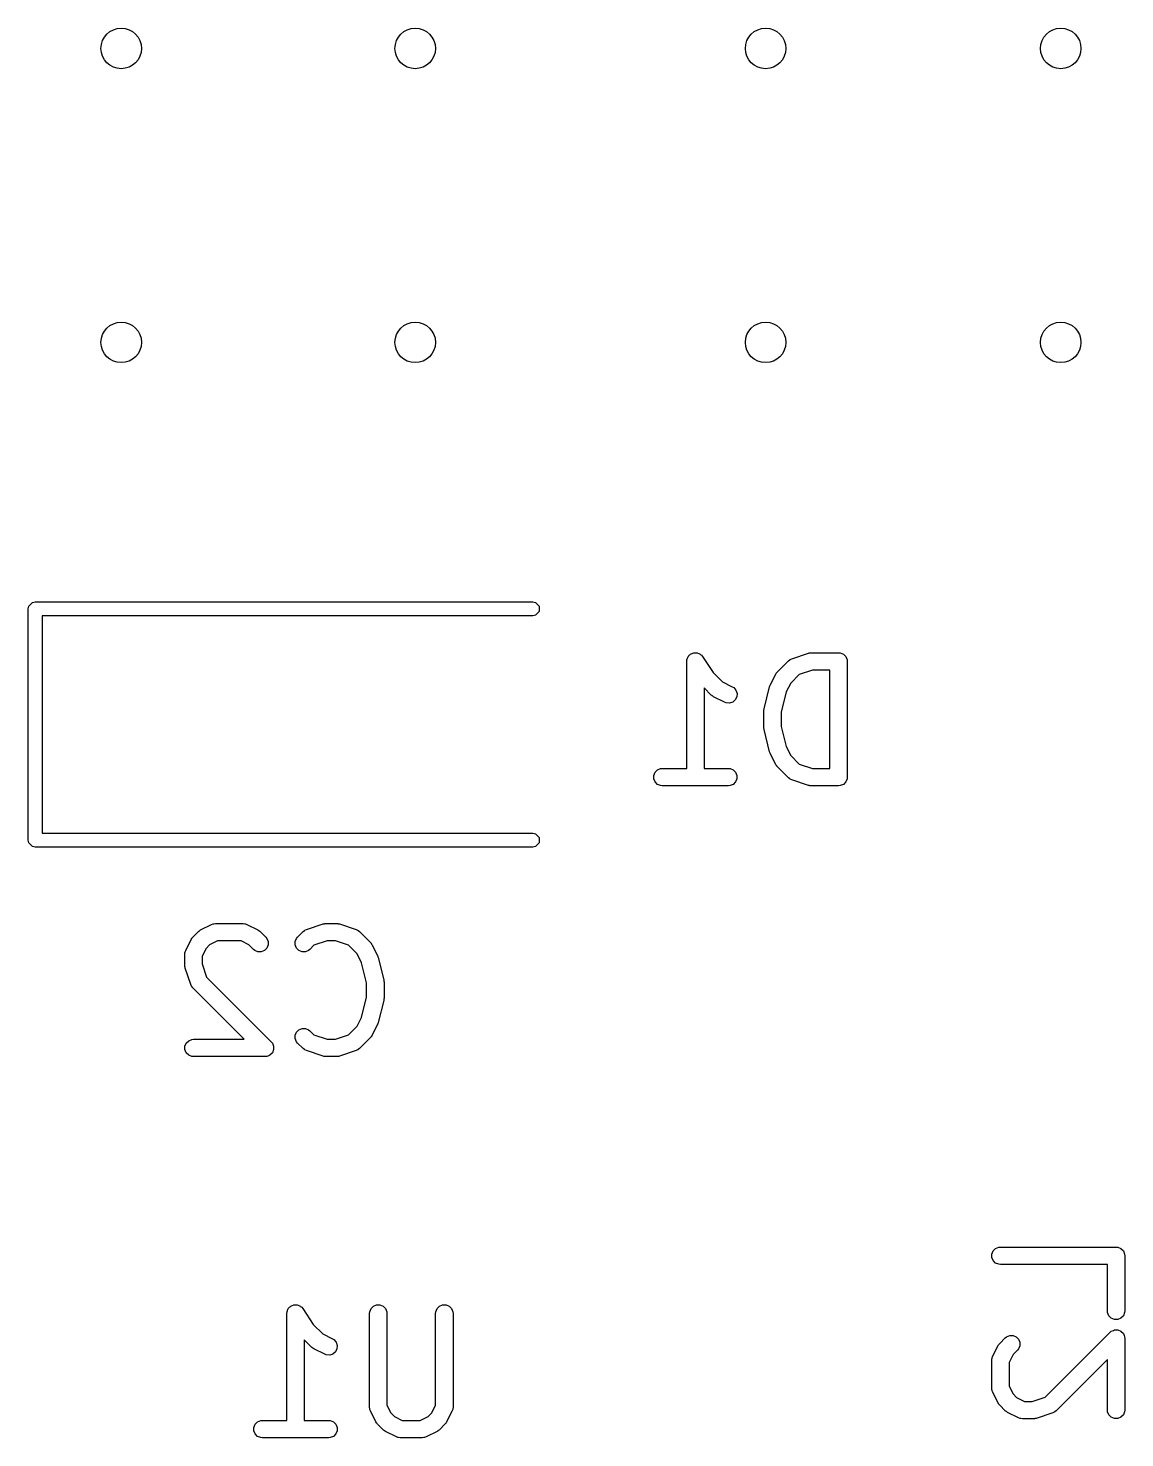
# Model space of a CAD drawing. Extents: x 5.35 to 7.17, y -5.08 to -4.04.
# Drawn here: x 5.7883 to 6.1614, y -4.5227 to -4.0431 of the extents above; entities that cross this region are included whole.
import ezdxf

# ---------------------------------------------------------------- set-up
doc = ezdxf.new("R2010")
doc.units = 0
doc.header["$MEASUREMENT"] = 0
doc.layers.add('BLACK', color=7, linetype='CONTINUOUS')

msp = doc.modelspace()

# ---------------------------------------------------------------- linework, layer by layer
at = {"layer": 'BLACK', "linetype": 'CONTINUOUS'}
for p, q in [((5.78853, -4.23973), (5.7898, -4.23845)), ((5.7898, -4.23845), (5.79071, -4.23827)), ((5.79071, -4.23827), (5.96, -4.23827)), ((5.96, -4.23827), (5.9609, -4.23845)), ((5.9609, -4.23845), (5.96218, -4.23973)), ((5.78835, -4.24063), (5.78853, -4.23973)), ((5.78835, -4.31937), (5.78835, -4.24063)), ((5.96, -4.24299), (5.79307, -4.24299)), ((5.79307, -4.24299), (5.79307, -4.31701)), ((5.9609, -4.24281), (5.96, -4.24299)), ((5.96218, -4.24153), (5.9609, -4.24281)), ((5.96218, -4.23973), (5.96218, -4.24153)), ((6.01236, -4.25853), (6.01242, -4.25796)), ((6.01242, -4.25796), (6.01253, -4.25769)), ((6.01253, -4.25769), (6.01259, -4.2574)), ((6.01259, -4.2574), (6.01275, -4.25716)), ((6.01275, -4.25716), (6.01286, -4.2569)), ((6.01286, -4.2569), (6.01307, -4.25669)), ((6.01307, -4.25669), (6.01323, -4.25645)), ((6.01323, -4.25645), (6.01347, -4.25629)), ((6.01347, -4.25629), (6.01367, -4.25608)), ((6.01367, -4.25608), (6.01394, -4.25597)), ((6.01394, -4.25597), (6.01419, -4.25581)), ((6.01419, -4.25581), (6.01447, -4.25575)), ((6.01447, -4.25575), (6.01474, -4.25564)), ((6.01474, -4.25564), (6.01503, -4.25564)), ((6.01503, -4.25564), (6.01532, -4.25558)), ((6.01532, -4.25558), (6.0156, -4.25564)), ((6.0156, -4.25564), (6.01589, -4.25564)), ((6.01589, -4.25564), (6.01616, -4.25575)), ((6.01616, -4.25575), (6.01645, -4.25581)), ((6.01645, -4.25581), (6.01669, -4.25597)), ((6.01669, -4.25597), (6.01696, -4.25608)), ((6.01696, -4.25608), (6.01716, -4.25629)), ((6.01716, -4.25629), (6.01741, -4.25645)), ((6.01741, -4.25645), (6.01777, -4.25689)), ((6.01777, -4.25689), (6.01777, -4.2569)), ((6.01777, -4.2569), (6.01777, -4.2569)), ((6.01777, -4.2569), (6.01777, -4.2569)), ((6.01777, -4.2569), (6.02136, -4.26228)), ((6.04322, -4.26207), (6.04697, -4.25832)), ((6.04697, -4.25832), (6.04742, -4.25796)), ((6.04742, -4.25796), (6.04752, -4.25792)), ((6.04752, -4.25792), (6.0476, -4.25785)), ((6.0476, -4.25785), (6.04813, -4.25761)), ((6.04813, -4.25761), (6.05375, -4.25573)), ((6.05375, -4.25573), (6.05404, -4.25567)), ((6.05404, -4.25567), (6.05411, -4.25564)), ((6.05411, -4.25564), (6.05421, -4.25563)), ((6.05421, -4.25563), (6.05432, -4.25561)), ((6.05432, -4.25561), (6.05439, -4.25561)), ((6.05439, -4.25561), (6.05469, -4.25558)), ((6.05469, -4.25558), (6.06406, -4.25558)), ((6.06406, -4.25558), (6.06463, -4.25564)), ((6.06463, -4.25564), (6.0657, -4.25608)), ((6.0657, -4.25608), (6.06651, -4.2569)), ((6.06651, -4.2569), (6.06695, -4.25796)), ((6.06695, -4.25796), (6.06701, -4.25854)), ((6.01236, -4.25854), (6.01236, -4.25853)), ((6.01236, -4.25853), (6.01236, -4.25853)), ((6.01236, -4.25853), (6.01236, -4.25853)), ((6.01236, -4.29495), (6.01236, -4.25854)), ((6.02136, -4.26228), (6.02456, -4.26548)), ((6.0408, -4.26659), (6.04267, -4.26284)), ((6.04267, -4.26284), (6.04283, -4.26259)), ((6.04283, -4.26259), (6.04286, -4.26252)), ((6.04286, -4.26252), (6.04292, -4.26244)), ((6.04292, -4.26244), (6.04298, -4.26235)), ((6.04298, -4.26235), (6.04304, -4.2623)), ((6.04304, -4.2623), (6.04322, -4.26207)), ((6.05066, -4.26299), (6.04774, -4.26591)), ((6.05516, -4.26149), (6.05066, -4.26299)), ((6.06111, -4.26149), (6.05516, -4.26149)), ((6.06111, -4.29495), (6.06111, -4.26149)), ((6.06701, -4.25854), (6.06701, -4.29791)), ((6.02073, -4.27), (6.01827, -4.26754)), ((6.01827, -4.26754), (6.01827, -4.29495)), ((6.02456, -4.26548), (6.02788, -4.26714)), ((6.02788, -4.26714), (6.02837, -4.26745)), ((6.02837, -4.26745), (6.02913, -4.26832)), ((6.0387, -4.27469), (6.04057, -4.26719)), ((6.04057, -4.26719), (6.04059, -4.26715)), ((6.04059, -4.26713), (6.04068, -4.26689)), ((6.04059, -4.26715), (6.04059, -4.26713)), ((6.04068, -4.26689), (6.04077, -4.26665)), ((6.04077, -4.26665), (6.04078, -4.26663)), ((6.04078, -4.26663), (6.0408, -4.26659)), ((6.04774, -4.26591), (6.04622, -4.26894)), ((6.02095, -4.27018), (6.02073, -4.27)), ((6.021, -4.27024), (6.02095, -4.27018)), ((6.02109, -4.2703), (6.021, -4.27024)), ((6.02117, -4.27037), (6.02109, -4.2703)), ((6.02125, -4.27039), (6.02117, -4.27037)), ((6.02149, -4.27055), (6.02125, -4.27039)), ((6.02524, -4.27243), (6.02149, -4.27055)), ((6.02578, -4.27263), (6.02524, -4.27243)), ((6.02693, -4.27271), (6.02578, -4.27263)), ((6.02803, -4.27235), (6.02693, -4.27271)), ((6.0289, -4.2716), (6.02803, -4.27235)), ((6.02941, -4.27056), (6.0289, -4.2716)), ((6.02913, -4.26832), (6.02949, -4.26942)), ((6.02949, -4.26942), (6.02941, -4.27056)), ((6.04622, -4.26894), (6.04451, -4.27577)), ((6.03861, -4.27527), (6.03864, -4.27505)), ((6.03862, -4.27531), (6.03861, -4.27527)), ((6.03861, -4.27541), (6.03862, -4.27531)), ((6.03861, -4.28103), (6.03861, -4.27541)), ((6.03864, -4.27505), (6.03867, -4.27483)), ((6.03867, -4.27483), (6.03868, -4.27479)), ((6.03868, -4.27479), (6.0387, -4.27469)), ((6.04451, -4.27577), (6.04451, -4.28067)), ((6.03862, -4.28113), (6.03861, -4.28103)), ((6.03861, -4.28118), (6.03862, -4.28113)), ((6.03864, -4.28139), (6.03861, -4.28118)), ((6.03867, -4.28161), (6.03864, -4.28139)), ((6.03868, -4.28165), (6.03867, -4.28161)), ((6.0387, -4.28175), (6.03868, -4.28165)), ((6.04057, -4.28925), (6.0387, -4.28175)), ((6.04451, -4.28067), (6.04622, -4.2875)), ((6.04059, -4.28929), (6.04057, -4.28925)), ((6.04059, -4.28931), (6.04059, -4.28929)), ((6.04068, -4.28955), (6.04059, -4.28931)), ((6.04077, -4.28979), (6.04068, -4.28955)), ((6.04078, -4.28981), (6.04077, -4.28979)), ((6.0408, -4.28985), (6.04078, -4.28981)), ((6.04267, -4.2936), (6.0408, -4.28985)), ((6.04622, -4.2875), (6.04774, -4.29053)), ((6.04774, -4.29053), (6.05066, -4.29345)), ((6.00117, -4.29733), (6.00161, -4.29627)), ((6.00161, -4.29627), (6.00243, -4.29545)), ((6.00243, -4.29545), (6.00349, -4.29501)), ((6.00349, -4.29501), (6.00407, -4.29495)), ((6.00407, -4.29495), (6.01236, -4.29495)), ((6.01827, -4.29495), (6.02656, -4.29495)), ((6.02656, -4.29495), (6.02714, -4.29501)), ((6.02714, -4.29501), (6.0282, -4.29545)), ((6.0282, -4.29545), (6.02902, -4.29627)), ((6.02902, -4.29627), (6.02946, -4.29733)), ((6.04283, -4.29385), (6.04267, -4.2936)), ((6.04286, -4.29392), (6.04283, -4.29385)), ((6.04292, -4.294), (6.04286, -4.29392)), ((6.04298, -4.29409), (6.04292, -4.294)), ((6.04304, -4.29414), (6.04298, -4.29409)), ((6.04322, -4.29437), (6.04304, -4.29414)), ((6.04697, -4.29812), (6.04322, -4.29437)), ((6.05066, -4.29345), (6.05516, -4.29495)), ((6.05516, -4.29495), (6.06111, -4.29495)), ((6.00117, -4.29848), (6.00117, -4.29733)), ((6.00161, -4.29955), (6.00117, -4.29848)), ((6.00243, -4.30036), (6.00161, -4.29955)), ((6.00349, -4.3008), (6.00243, -4.30036)), ((6.00407, -4.30086), (6.00349, -4.3008)), ((6.02656, -4.30086), (6.00407, -4.30086)), ((6.02714, -4.3008), (6.02656, -4.30086)), ((6.0282, -4.30036), (6.02714, -4.3008)), ((6.02902, -4.29955), (6.0282, -4.30036)), ((6.02946, -4.29848), (6.02902, -4.29955)), ((6.02946, -4.29733), (6.02946, -4.29848)), ((6.04742, -4.29849), (6.04697, -4.29812)), ((6.04752, -4.29853), (6.04742, -4.29849)), ((6.0476, -4.2986), (6.04752, -4.29853)), ((6.04813, -4.29883), (6.0476, -4.2986)), ((6.05375, -4.30071), (6.04813, -4.29883)), ((6.05404, -4.30077), (6.05375, -4.30071)), ((6.05411, -4.3008), (6.05404, -4.30077)), ((6.05421, -4.30081), (6.05411, -4.3008)), ((6.05432, -4.30084), (6.05421, -4.30081)), ((6.05439, -4.30083), (6.05432, -4.30084)), ((6.05469, -4.30086), (6.05439, -4.30083)), ((6.06406, -4.30086), (6.05469, -4.30086)), ((6.06463, -4.3008), (6.06406, -4.30086)), ((6.0657, -4.30036), (6.06463, -4.3008)), ((6.06651, -4.29955), (6.0657, -4.30036)), ((6.06695, -4.29848), (6.06651, -4.29955)), ((6.06701, -4.29791), (6.06695, -4.29848)), ((5.78853, -4.32027), (5.78835, -4.31937)), ((5.7898, -4.32155), (5.78853, -4.32027)), ((5.79307, -4.31701), (5.96, -4.31701)), ((5.96, -4.31701), (5.9609, -4.31719)), ((5.9609, -4.31719), (5.96218, -4.31847)), ((5.96218, -4.32027), (5.9609, -4.32155)), ((5.96218, -4.31847), (5.96218, -4.32027)), ((5.79071, -4.32173), (5.7898, -4.32155)), ((5.96, -4.32173), (5.79071, -4.32173)), ((5.9609, -4.32155), (5.96, -4.32173)), ((5.84701, -4.3499), (5.85076, -4.34802)), ((5.85076, -4.34802), (5.8513, -4.34781)), ((5.8513, -4.34781), (5.8514, -4.34781)), ((5.8514, -4.34781), (5.8515, -4.34777)), ((5.8515, -4.34777), (5.85208, -4.34771)), ((5.85208, -4.34771), (5.86145, -4.34771)), ((5.86145, -4.34771), (5.86203, -4.34777)), ((5.86203, -4.34777), (5.86213, -4.34781)), ((5.86213, -4.34781), (5.86223, -4.34781)), ((5.86223, -4.34781), (5.86277, -4.34802)), ((5.86277, -4.34802), (5.86652, -4.3499)), ((5.88301, -4.34974), (5.88864, -4.34786)), ((5.88864, -4.34786), (5.88892, -4.3478)), ((5.88892, -4.3478), (5.889, -4.34777)), ((5.889, -4.34777), (5.8891, -4.34776)), ((5.8891, -4.34776), (5.8892, -4.34773)), ((5.8892, -4.34773), (5.88928, -4.34774)), ((5.88928, -4.34774), (5.88957, -4.34771)), ((5.88957, -4.34771), (5.89332, -4.34771)), ((5.89332, -4.34771), (5.89361, -4.34774)), ((5.89361, -4.34774), (5.89369, -4.34773)), ((5.89369, -4.34773), (5.89379, -4.34776)), ((5.89379, -4.34776), (5.8939, -4.34777)), ((5.8939, -4.34777), (5.89397, -4.3478)), ((5.89397, -4.3478), (5.89426, -4.34786)), ((5.89426, -4.34786), (5.89988, -4.34974)), ((5.84194, -4.35684), (5.84381, -4.35309)), ((5.84381, -4.35309), (5.84397, -4.35284)), ((5.84397, -4.35284), (5.844, -4.35277)), ((5.844, -4.35277), (5.84406, -4.35269)), ((5.84406, -4.35269), (5.84412, -4.3526)), ((5.84412, -4.3526), (5.84418, -4.35255)), ((5.84418, -4.35255), (5.84436, -4.35232)), ((5.84436, -4.35232), (5.84624, -4.35045)), ((5.84624, -4.35045), (5.84647, -4.35026)), ((5.84647, -4.35026), (5.84652, -4.3502)), ((5.84652, -4.3502), (5.84661, -4.35015)), ((5.84661, -4.35015), (5.84669, -4.35008)), ((5.84669, -4.35008), (5.84676, -4.35005)), ((5.84676, -4.35005), (5.84701, -4.3499)), ((5.85277, -4.35361), (5.85008, -4.35496)), ((5.86075, -4.35361), (5.85277, -4.35361)), ((5.86345, -4.35496), (5.86075, -4.35361)), ((5.86652, -4.3499), (5.86677, -4.35005)), ((5.86677, -4.35005), (5.86684, -4.35008)), ((5.86684, -4.35008), (5.86692, -4.35015)), ((5.86692, -4.35015), (5.86701, -4.3502)), ((5.86701, -4.3502), (5.86706, -4.35026)), ((5.86706, -4.35026), (5.86729, -4.35045)), ((5.86729, -4.35045), (5.86916, -4.35232)), ((5.86916, -4.35232), (5.86953, -4.35277)), ((5.86953, -4.35277), (5.86997, -4.35384)), ((5.86997, -4.35384), (5.86997, -4.35499)), ((5.87918, -4.35384), (5.87962, -4.35277)), ((5.87918, -4.35499), (5.87918, -4.35384)), ((5.87962, -4.35277), (5.87999, -4.35232)), ((5.87999, -4.35232), (5.88186, -4.35045)), ((5.88186, -4.35045), (5.88231, -4.35008)), ((5.88231, -4.35008), (5.88241, -4.35004)), ((5.88241, -4.35004), (5.88249, -4.34997)), ((5.88249, -4.34997), (5.88301, -4.34974)), ((5.89005, -4.35361), (5.88554, -4.35512)), ((5.89284, -4.35361), (5.89005, -4.35361)), ((5.89735, -4.35512), (5.89284, -4.35361)), ((5.89988, -4.34974), (5.90041, -4.34997)), ((5.90041, -4.34997), (5.90049, -4.35004)), ((5.90049, -4.35004), (5.90059, -4.35008)), ((5.90059, -4.35008), (5.90103, -4.35045)), ((5.90103, -4.35045), (5.90478, -4.3542)), ((5.90478, -4.3542), (5.90497, -4.35442)), ((5.84163, -4.35816), (5.84168, -4.35759)), ((5.84163, -4.36191), (5.84163, -4.35816)), ((5.84168, -4.35759), (5.84172, -4.35749)), ((5.84172, -4.35749), (5.84173, -4.35738)), ((5.84173, -4.35738), (5.84194, -4.35684)), ((5.84888, -4.35616), (5.84753, -4.35886)), ((5.84753, -4.35886), (5.84753, -4.36143)), ((5.85008, -4.35496), (5.84888, -4.35616)), ((5.86499, -4.3565), (5.86345, -4.35496)), ((5.86543, -4.35687), (5.86499, -4.3565)), ((5.8665, -4.35731), (5.86543, -4.35687)), ((5.86765, -4.35731), (5.8665, -4.35731)), ((5.86872, -4.35687), (5.86765, -4.35731)), ((5.86953, -4.35605), (5.86872, -4.35687)), ((5.86997, -4.35499), (5.86953, -4.35605)), ((5.87962, -4.35605), (5.87918, -4.35499)), ((5.88043, -4.35687), (5.87962, -4.35605)), ((5.8815, -4.35731), (5.88043, -4.35687)), ((5.88265, -4.35731), (5.8815, -4.35731)), ((5.88371, -4.35687), (5.88265, -4.35731)), ((5.88416, -4.3565), (5.88371, -4.35687)), ((5.88554, -4.35512), (5.88416, -4.3565)), ((5.90027, -4.35804), (5.89735, -4.35512)), ((5.90178, -4.36107), (5.90027, -4.35804)), ((5.90497, -4.35442), (5.90503, -4.35448)), ((5.90503, -4.35448), (5.90508, -4.35456)), ((5.90508, -4.35456), (5.90515, -4.35465)), ((5.90515, -4.35465), (5.90518, -4.35472)), ((5.90518, -4.35472), (5.90534, -4.35497)), ((5.90534, -4.35497), (5.90721, -4.35872)), ((5.90721, -4.35872), (5.90723, -4.35876)), ((5.90723, -4.35876), (5.90724, -4.35877)), ((5.90724, -4.35877), (5.90733, -4.35902)), ((5.90733, -4.35902), (5.90742, -4.35926)), ((5.84165, -4.3622), (5.84163, -4.36191)), ((5.84165, -4.36228), (5.84165, -4.3622)), ((5.84167, -4.36238), (5.84165, -4.36228)), ((5.84168, -4.36249), (5.84167, -4.36238)), ((5.84171, -4.36256), (5.84168, -4.36249)), ((5.84178, -4.36284), (5.84171, -4.36256)), ((5.84365, -4.36847), (5.84178, -4.36284)), ((5.84753, -4.36143), (5.84903, -4.36594)), ((5.90349, -4.3679), (5.90178, -4.36107)), ((5.90742, -4.35926), (5.90742, -4.35928)), ((5.90742, -4.35928), (5.90744, -4.35932)), ((5.90744, -4.35932), (5.90931, -4.36682)), ((5.84389, -4.369), (5.84365, -4.36847)), ((5.84903, -4.36594), (5.87104, -4.38794)), ((5.90349, -4.3728), (5.90349, -4.3679)), ((5.90931, -4.36682), (5.90932, -4.36692)), ((5.90932, -4.36692), (5.90934, -4.36696)), ((5.90934, -4.36696), (5.90936, -4.36718)), ((5.90936, -4.36718), (5.90939, -4.36739)), ((5.90939, -4.36739), (5.90939, -4.36743)), ((5.90939, -4.36743), (5.9094, -4.36754)), ((5.9094, -4.36754), (5.9094, -4.37316)), ((5.84396, -4.36908), (5.84389, -4.369)), ((5.844, -4.36918), (5.84396, -4.36908)), ((5.84436, -4.36962), (5.844, -4.36918)), ((5.86182, -4.38708), (5.84436, -4.36962)), ((5.90178, -4.37963), (5.90349, -4.3728)), ((5.90936, -4.37352), (5.90934, -4.37374)), ((5.90939, -4.3733), (5.90936, -4.37352)), ((5.9094, -4.37316), (5.90939, -4.37326)), ((5.90939, -4.37326), (5.90939, -4.3733)), ((5.90931, -4.37388), (5.90744, -4.38137)), ((5.90932, -4.37378), (5.90931, -4.37388)), ((5.90934, -4.37374), (5.90932, -4.37378)), ((5.89735, -4.38558), (5.90027, -4.38266)), ((5.90027, -4.38266), (5.90178, -4.37963)), ((5.90721, -4.38198), (5.90534, -4.38573)), ((5.90723, -4.38194), (5.90721, -4.38198)), ((5.90724, -4.38192), (5.90723, -4.38194)), ((5.90733, -4.38168), (5.90724, -4.38192)), ((5.90742, -4.38144), (5.90733, -4.38168)), ((5.90744, -4.38137), (5.90742, -4.38142)), ((5.90742, -4.38142), (5.90742, -4.38144)), ((5.84212, -4.38839), (5.84294, -4.38758)), ((5.84294, -4.38758), (5.844, -4.38714)), ((5.844, -4.38714), (5.84458, -4.38708)), ((5.84458, -4.38708), (5.86182, -4.38708)), ((5.87104, -4.38794), (5.87141, -4.38839)), ((5.87918, -4.38571), (5.87962, -4.38464)), ((5.87918, -4.38686), (5.87918, -4.38571)), ((5.87962, -4.38792), (5.87918, -4.38686)), ((5.87962, -4.38464), (5.88043, -4.38383)), ((5.87999, -4.38837), (5.87962, -4.38792)), ((5.88043, -4.38383), (5.8815, -4.38339)), ((5.8815, -4.38339), (5.88265, -4.38339)), ((5.88265, -4.38339), (5.88371, -4.38383)), ((5.88371, -4.38383), (5.88416, -4.38419)), ((5.88416, -4.38419), (5.88554, -4.38558)), ((5.88554, -4.38558), (5.89005, -4.38708)), ((5.89005, -4.38708), (5.89284, -4.38708)), ((5.89284, -4.38708), (5.89735, -4.38558)), ((5.90478, -4.3865), (5.90103, -4.39025)), ((5.90497, -4.38627), (5.90478, -4.3865)), ((5.90503, -4.38622), (5.90497, -4.38627)), ((5.90508, -4.38613), (5.90503, -4.38622)), ((5.90515, -4.38605), (5.90508, -4.38613)), ((5.90518, -4.38598), (5.90515, -4.38605)), ((5.90534, -4.38573), (5.90518, -4.38598)), ((5.84168, -4.38946), (5.84212, -4.38839)), ((5.84168, -4.39061), (5.84168, -4.38946)), ((5.84212, -4.39167), (5.84168, -4.39061)), ((5.84294, -4.39249), (5.84212, -4.39167)), ((5.844, -4.39293), (5.84294, -4.39249)), ((5.87059, -4.39249), (5.86984, -4.3928)), ((5.87141, -4.39167), (5.87059, -4.39249)), ((5.87141, -4.38839), (5.87185, -4.38946)), ((5.87185, -4.39061), (5.87141, -4.39167)), ((5.87185, -4.38946), (5.87185, -4.39061)), ((5.88186, -4.39025), (5.87999, -4.38837)), ((5.88231, -4.39061), (5.88186, -4.39025)), ((5.88241, -4.39065), (5.88231, -4.39061)), ((5.88249, -4.39072), (5.88241, -4.39065)), ((5.88301, -4.39096), (5.88249, -4.39072)), ((5.88864, -4.39283), (5.88301, -4.39096)), ((5.89988, -4.39096), (5.89426, -4.39283)), ((5.90041, -4.39072), (5.89988, -4.39096)), ((5.90049, -4.39065), (5.90041, -4.39072)), ((5.90059, -4.39061), (5.90049, -4.39065)), ((5.90103, -4.39025), (5.90059, -4.39061)), ((5.84458, -4.39298), (5.844, -4.39293)), ((5.86895, -4.39298), (5.84458, -4.39298)), ((5.86953, -4.39293), (5.86895, -4.39298)), ((5.86984, -4.3928), (5.86953, -4.39293)), ((5.88892, -4.3929), (5.88864, -4.39283)), ((5.889, -4.39293), (5.88892, -4.3929)), ((5.8891, -4.39294), (5.889, -4.39293)), ((5.8892, -4.39296), (5.8891, -4.39294)), ((5.88928, -4.39296), (5.8892, -4.39296)), ((5.88957, -4.39298), (5.88928, -4.39296)), ((5.89332, -4.39298), (5.88957, -4.39298)), ((5.89361, -4.39296), (5.89332, -4.39298)), ((5.89369, -4.39296), (5.89361, -4.39296)), ((5.89379, -4.39294), (5.89369, -4.39296)), ((5.8939, -4.39293), (5.89379, -4.39294)), ((5.89397, -4.3929), (5.8939, -4.39293)), ((5.89426, -4.39283), (5.89397, -4.3929)), ((6.11619, -4.46018), (6.11663, -4.45911)), ((6.11663, -4.45911), (6.11745, -4.4583)), ((6.11745, -4.4583), (6.11851, -4.45786)), ((6.11851, -4.45786), (6.11909, -4.4578)), ((6.11909, -4.4578), (6.15846, -4.4578)), ((6.15846, -4.4578), (6.15903, -4.45786)), ((6.15903, -4.45786), (6.1601, -4.4583)), ((6.1601, -4.4583), (6.16091, -4.45911)), ((6.16091, -4.45911), (6.16135, -4.46018)), ((6.11619, -4.46133), (6.11619, -4.46018)), ((6.11663, -4.46239), (6.11619, -4.46133)), ((6.11745, -4.46321), (6.11663, -4.46239)), ((6.11851, -4.46365), (6.11745, -4.46321)), ((6.11909, -4.46371), (6.11851, -4.46365)), ((6.1555, -4.46371), (6.11909, -4.46371)), ((6.1555, -4.4795), (6.1555, -4.46371)), ((6.16135, -4.46018), (6.16141, -4.46075)), ((6.16141, -4.46075), (6.16141, -4.4795)), ((5.87657, -4.47921), (5.87673, -4.47897)), ((5.87673, -4.47897), (5.87684, -4.47871)), ((5.87684, -4.47871), (5.87705, -4.4785)), ((5.87705, -4.4785), (5.87721, -4.47826)), ((5.87721, -4.47826), (5.87745, -4.4781)), ((5.87745, -4.4781), (5.87766, -4.47789)), ((5.87766, -4.47789), (5.87793, -4.47778)), ((5.87793, -4.47778), (5.87817, -4.47762)), ((5.87817, -4.47762), (5.87846, -4.47756)), ((5.87846, -4.47756), (5.87872, -4.47745)), ((5.87872, -4.47745), (5.87902, -4.47745)), ((5.87902, -4.47745), (5.8793, -4.47739)), ((5.8793, -4.47739), (5.87959, -4.47745)), ((5.87959, -4.47745), (5.87987, -4.47745)), ((5.87987, -4.47745), (5.88014, -4.47756)), ((5.88014, -4.47756), (5.88043, -4.47762)), ((5.88043, -4.47762), (5.88067, -4.47778)), ((5.88067, -4.47778), (5.88094, -4.47789)), ((5.88094, -4.47789), (5.88115, -4.4781)), ((5.88115, -4.4781), (5.88139, -4.47826)), ((5.88139, -4.47826), (5.88175, -4.4787)), ((5.88175, -4.4787), (5.88175, -4.47871)), ((5.88175, -4.47871), (5.88175, -4.47871)), ((5.88175, -4.47871), (5.88176, -4.47871)), ((5.88176, -4.47871), (5.88534, -4.48409)), ((5.90452, -4.47977), (5.90497, -4.47871)), ((5.90497, -4.47871), (5.90578, -4.47789)), ((5.90578, -4.47789), (5.90684, -4.47745)), ((5.90684, -4.47745), (5.908, -4.47745)), ((5.908, -4.47745), (5.90906, -4.47789)), ((5.90906, -4.47789), (5.90988, -4.47871)), ((5.90988, -4.47871), (5.91032, -4.47977)), ((5.92702, -4.47977), (5.92746, -4.47871)), ((5.92746, -4.47871), (5.92828, -4.47789)), ((5.92828, -4.47789), (5.92934, -4.47745)), ((5.92934, -4.47745), (5.93049, -4.47745)), ((5.93049, -4.47745), (5.93156, -4.47789)), ((5.93156, -4.47789), (5.93237, -4.47871)), ((5.93237, -4.47871), (5.93281, -4.47977)), ((5.87635, -4.48034), (5.8764, -4.47977)), ((5.87635, -4.48035), (5.87635, -4.48034)), ((5.87635, -4.48034), (5.87635, -4.48034)), ((5.87635, -4.51676), (5.87635, -4.48035)), ((5.87635, -4.48035), (5.87635, -4.48035)), ((5.8764, -4.47977), (5.87651, -4.4795)), ((5.87651, -4.4795), (5.87657, -4.47921)), ((5.90447, -4.48035), (5.90452, -4.47977)), ((5.90447, -4.51222), (5.90447, -4.48035)), ((5.91032, -4.47977), (5.91037, -4.48035)), ((5.91037, -4.48035), (5.91037, -4.51152)), ((5.92696, -4.48035), (5.92702, -4.47977)), ((5.92696, -4.51152), (5.92696, -4.48035)), ((5.93281, -4.47977), (5.93287, -4.48035)), ((5.93287, -4.48035), (5.93287, -4.51222)), ((6.15556, -4.48008), (6.1555, -4.4795)), ((6.156, -4.48114), (6.15556, -4.48008)), ((6.15682, -4.48196), (6.156, -4.48114)), ((6.15788, -4.4824), (6.15682, -4.48196)), ((6.15903, -4.4824), (6.15788, -4.4824)), ((6.1601, -4.48196), (6.15903, -4.4824)), ((6.16091, -4.48114), (6.1601, -4.48196)), ((6.16135, -4.48008), (6.16091, -4.48114)), ((6.16141, -4.4795), (6.16135, -4.48008)), ((5.88534, -4.48409), (5.88855, -4.48729)), ((5.88855, -4.48729), (5.89187, -4.48895)), ((6.11887, -4.49054), (6.12075, -4.48866)), ((6.12075, -4.48866), (6.1212, -4.48829)), ((6.1212, -4.48829), (6.12226, -4.48785)), ((6.12226, -4.48785), (6.12341, -4.48785)), ((6.12341, -4.48785), (6.12448, -4.48829)), ((6.12448, -4.48829), (6.12529, -4.48911)), ((6.13437, -4.50879), (6.15637, -4.48679)), ((6.15637, -4.48679), (6.15682, -4.48642)), ((6.15682, -4.48642), (6.15757, -4.48611)), ((6.15757, -4.48611), (6.15788, -4.48598)), ((6.15788, -4.48598), (6.15903, -4.48598)), ((6.15903, -4.48598), (6.1601, -4.48642)), ((6.1601, -4.48642), (6.16091, -4.48723)), ((6.16091, -4.48723), (6.16117, -4.48785)), ((6.16117, -4.48785), (6.16135, -4.4883)), ((6.16135, -4.4883), (6.16141, -4.48888)), ((5.88471, -4.49181), (5.88225, -4.48935)), ((5.88225, -4.48935), (5.88225, -4.51676)), ((5.88494, -4.49199), (5.88471, -4.49181)), ((5.88499, -4.49205), (5.88494, -4.49199)), ((5.88508, -4.49211), (5.88499, -4.49205)), ((5.88516, -4.49218), (5.88508, -4.49211)), ((5.88523, -4.49221), (5.88516, -4.49218)), ((5.88548, -4.49236), (5.88523, -4.49221)), ((5.88923, -4.49424), (5.88548, -4.49236)), ((5.89187, -4.48895), (5.89236, -4.48926)), ((5.89288, -4.49341), (5.89201, -4.49416)), ((5.89236, -4.48926), (5.89311, -4.49013)), ((5.8934, -4.49238), (5.89288, -4.49341)), ((5.89311, -4.49013), (5.89348, -4.49123)), ((5.89348, -4.49123), (5.8934, -4.49238)), ((6.11645, -4.49505), (6.11832, -4.4913)), ((6.11832, -4.4913), (6.11848, -4.49106)), ((6.11848, -4.49106), (6.11851, -4.49098)), ((6.11851, -4.49098), (6.11857, -4.4909)), ((6.11857, -4.4909), (6.11863, -4.49081)), ((6.11863, -4.49081), (6.11869, -4.49076)), ((6.11869, -4.49076), (6.11887, -4.49054)), ((6.12492, -4.49284), (6.12339, -4.49437)), ((6.12529, -4.49239), (6.12492, -4.49284)), ((6.12529, -4.48911), (6.12573, -4.49017)), ((6.12573, -4.49133), (6.12529, -4.49239)), ((6.12573, -4.49017), (6.12573, -4.49133)), ((6.16141, -4.48888), (6.16141, -4.51325)), ((5.88977, -4.49444), (5.88923, -4.49424)), ((5.89092, -4.49453), (5.88977, -4.49444)), ((5.89201, -4.49416), (5.89092, -4.49453)), ((6.11613, -4.49637), (6.11619, -4.4958)), ((6.11613, -4.50575), (6.11613, -4.49637)), ((6.11619, -4.4958), (6.11623, -4.4957)), ((6.11623, -4.4957), (6.11624, -4.49559)), ((6.11624, -4.49559), (6.11645, -4.49505)), ((6.12339, -4.49437), (6.12204, -4.49707)), ((6.12204, -4.49707), (6.12204, -4.50505)), ((6.1555, -4.496), (6.13805, -4.51346)), ((6.1555, -4.51325), (6.1555, -4.496)), ((6.11619, -4.50632), (6.11613, -4.50575)), ((6.11623, -4.50642), (6.11619, -4.50632)), ((6.11624, -4.50653), (6.11623, -4.50642)), ((6.11645, -4.50707), (6.11624, -4.50653)), ((6.11832, -4.51082), (6.11645, -4.50707)), ((6.12204, -4.50505), (6.12339, -4.50775)), ((6.12339, -4.50775), (6.12459, -4.50895)), ((5.90452, -4.51279), (5.90447, -4.51222)), ((5.91037, -4.51152), (5.91172, -4.51422)), ((5.92562, -4.51422), (5.92696, -4.51152)), ((5.93287, -4.51222), (5.93281, -4.51279)), ((6.11848, -4.51107), (6.11832, -4.51082)), ((6.11851, -4.51114), (6.11848, -4.51107)), ((6.11857, -4.51122), (6.11851, -4.51114)), ((6.11863, -4.51131), (6.11857, -4.51122)), ((6.11869, -4.51136), (6.11863, -4.51131)), ((6.11887, -4.51159), (6.11869, -4.51136)), ((6.12075, -4.51346), (6.11887, -4.51159)), ((6.12459, -4.50895), (6.12728, -4.51029)), ((6.12728, -4.51029), (6.12986, -4.51029)), ((6.12986, -4.51029), (6.13437, -4.50879)), ((5.8656, -4.51808), (5.86641, -4.51726)), ((5.86641, -4.51726), (5.86747, -4.51682)), ((5.86747, -4.51682), (5.86805, -4.51676)), ((5.86805, -4.51676), (5.87635, -4.51676)), ((5.88225, -4.51676), (5.89055, -4.51676)), ((5.89055, -4.51676), (5.89112, -4.51682)), ((5.89112, -4.51682), (5.89219, -4.51726)), ((5.89219, -4.51726), (5.893, -4.51808)), ((5.90456, -4.51289), (5.90452, -4.51279)), ((5.90457, -4.513), (5.90456, -4.51289)), ((5.90478, -4.51354), (5.90457, -4.513)), ((5.90665, -4.51729), (5.90478, -4.51354)), ((5.90681, -4.51754), (5.90665, -4.51729)), ((5.91172, -4.51422), (5.91292, -4.51542)), ((5.91292, -4.51542), (5.91562, -4.51676)), ((5.91562, -4.51676), (5.92172, -4.51676)), ((5.92172, -4.51676), (5.92442, -4.51542)), ((5.92442, -4.51542), (5.92562, -4.51422)), ((5.93068, -4.51729), (5.93053, -4.51754)), ((5.93256, -4.51354), (5.93068, -4.51729)), ((5.93277, -4.513), (5.93256, -4.51354)), ((5.93281, -4.51279), (5.93277, -4.51289)), ((5.93277, -4.51289), (5.93277, -4.513)), ((6.12098, -4.51365), (6.12075, -4.51346)), ((6.12103, -4.5137), (6.12098, -4.51365)), ((6.12112, -4.51376), (6.12103, -4.5137)), ((6.1212, -4.51383), (6.12112, -4.51376)), ((6.12127, -4.51386), (6.1212, -4.51383)), ((6.12152, -4.51401), (6.12127, -4.51386)), ((6.12527, -4.51589), (6.12152, -4.51401)), ((6.12581, -4.51609), (6.12527, -4.51589)), ((6.12591, -4.5161), (6.12581, -4.51609)), ((6.12601, -4.51614), (6.12591, -4.5161)), ((6.12659, -4.5162), (6.12601, -4.51614)), ((6.13034, -4.5162), (6.12659, -4.5162)), ((6.13063, -4.51617), (6.13034, -4.5162)), ((6.13071, -4.51618), (6.13063, -4.51617)), ((6.13081, -4.51615), (6.13071, -4.51618)), ((6.13091, -4.51614), (6.13081, -4.51615)), ((6.13098, -4.51611), (6.13091, -4.51614)), ((6.13127, -4.51605), (6.13098, -4.51611)), ((6.13689, -4.51417), (6.13127, -4.51605)), ((6.13742, -4.51394), (6.13689, -4.51417)), ((6.1375, -4.51387), (6.13742, -4.51394)), ((6.1376, -4.51383), (6.1375, -4.51387)), ((6.13805, -4.51346), (6.1376, -4.51383)), ((6.15556, -4.51382), (6.1555, -4.51325)), ((6.156, -4.51489), (6.15556, -4.51382)), ((6.15682, -4.5157), (6.156, -4.51489)), ((6.15788, -4.51614), (6.15682, -4.5157)), ((6.15903, -4.51614), (6.15788, -4.51614)), ((6.1601, -4.5157), (6.15903, -4.51614)), ((6.16091, -4.51489), (6.1601, -4.5157)), ((6.16135, -4.51382), (6.16091, -4.51489)), ((6.16141, -4.51325), (6.16135, -4.51382)), ((5.86515, -4.51914), (5.8656, -4.51808)), ((5.86515, -4.52029), (5.86515, -4.51914)), ((5.8656, -4.52136), (5.86515, -4.52029)), ((5.86641, -4.52217), (5.8656, -4.52136)), ((5.86747, -4.52261), (5.86641, -4.52217)), ((5.89219, -4.52217), (5.89112, -4.52261)), ((5.893, -4.52136), (5.89219, -4.52217)), ((5.893, -4.51808), (5.89344, -4.51914)), ((5.89344, -4.52029), (5.893, -4.52136)), ((5.89344, -4.51914), (5.89344, -4.52029)), ((5.90684, -4.51761), (5.90681, -4.51754)), ((5.90691, -4.51769), (5.90684, -4.51761)), ((5.90696, -4.51778), (5.90691, -4.51769)), ((5.90702, -4.51783), (5.90696, -4.51778)), ((5.90721, -4.51806), (5.90702, -4.51783)), ((5.90908, -4.51993), (5.90721, -4.51806)), ((5.90931, -4.52012), (5.90908, -4.51993)), ((5.90936, -4.52018), (5.90931, -4.52012)), ((5.90945, -4.52023), (5.90936, -4.52018)), ((5.90953, -4.5203), (5.90945, -4.52023)), ((5.9096, -4.52033), (5.90953, -4.5203)), ((5.90985, -4.52048), (5.9096, -4.52033)), ((5.9136, -4.52236), (5.90985, -4.52048)), ((5.92749, -4.52048), (5.92374, -4.52236)), ((5.92774, -4.52033), (5.92749, -4.52048)), ((5.92781, -4.5203), (5.92774, -4.52033)), ((5.92789, -4.52023), (5.92781, -4.5203)), ((5.92798, -4.52018), (5.92789, -4.52023)), ((5.92803, -4.52012), (5.92798, -4.52018)), ((5.92826, -4.51993), (5.92803, -4.52012)), ((5.93013, -4.51806), (5.92826, -4.51993)), ((5.93032, -4.51783), (5.93013, -4.51806)), ((5.93038, -4.51778), (5.93032, -4.51783)), ((5.93043, -4.51769), (5.93038, -4.51778)), ((5.9305, -4.51761), (5.93043, -4.51769)), ((5.93053, -4.51754), (5.9305, -4.51761)), ((5.86805, -4.52267), (5.86747, -4.52261)), ((5.89055, -4.52267), (5.86805, -4.52267)), ((5.89112, -4.52261), (5.89055, -4.52267)), ((5.91414, -4.52257), (5.9136, -4.52236)), ((5.91425, -4.52257), (5.91414, -4.52257)), ((5.91434, -4.52261), (5.91425, -4.52257)), ((5.91492, -4.52267), (5.91434, -4.52261)), ((5.92242, -4.52267), (5.91492, -4.52267)), ((5.92299, -4.52261), (5.92242, -4.52267)), ((5.92309, -4.52257), (5.92299, -4.52261)), ((5.9232, -4.52257), (5.92309, -4.52257)), ((5.92374, -4.52236), (5.9232, -4.52257))]:
    msp.add_line(p, q, dxfattribs=at)
at = {"layer": 'BLACK'}
for centre in [(5.82, -4.05), (5.92, -4.05), (6.03921, -4.05), (6.13961, -4.05), (5.82, -4.15), (5.92, -4.15), (6.03921, -4.15), (6.13961, -4.15)]:
    msp.add_circle(centre, 0.00689, dxfattribs=at)

doc.saveas('drawing.dxf')
